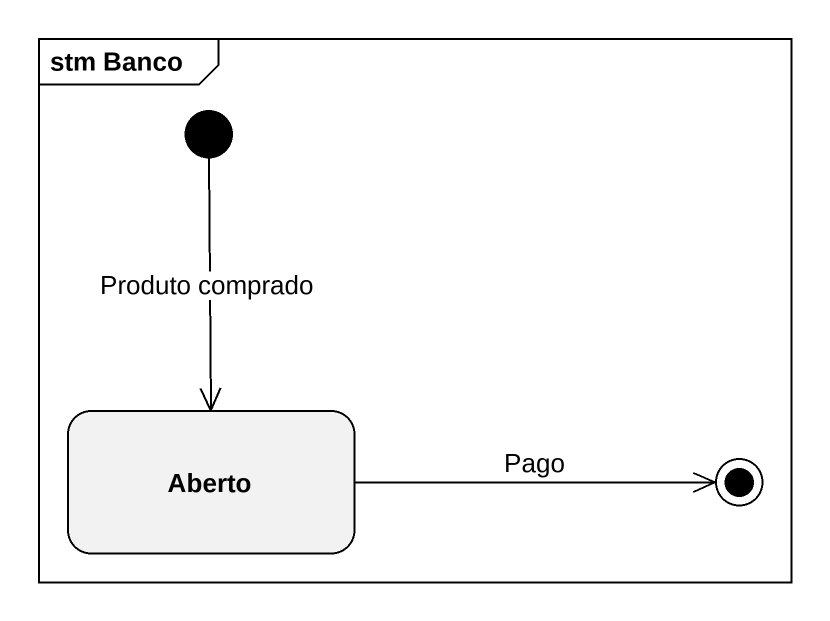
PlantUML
@startuml
mainframe stm Banco
hide empty description
state Aberto
[*] --> Aberto : Produto comprado
Aberto -right-> [*] : Pago
@enduml
